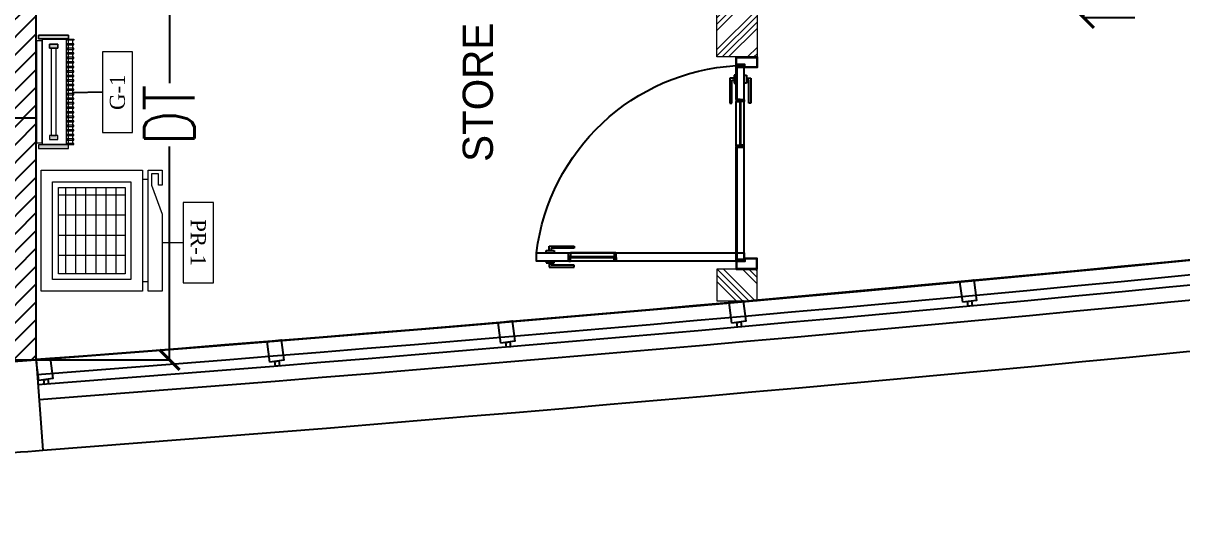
# Model space of a CAD drawing. Header units: millimetres. Extents: x -774950 to -670403, y -1165325 to -1109738.
# Drawn here: x -689968 to -684219, y -1163151 to -1160696 of the extents above; entities that cross this region are included whole.
import ezdxf

# ---------------------------------------------------------------- set-up
doc = ezdxf.new("R2010")
doc.units = ezdxf.units.MM
doc.header["$LTSCALE"] = 3000
doc.header["$MEASUREMENT"] = 0
doc.header["$PDMODE"] = 35
doc.header["$PDSIZE"] = -100
doc.layers.get('0').update_dxf_attribs({"linetype": 'CONTINUOUS'})
doc.layers.get('DEFPOINTS').update_dxf_attribs({"linetype": 'CONTINUOUS'})
for name, color, linetype, lineweight in [('150 mm WALL', 134, 'CONTINUOUS', 25), ('A-WALL', 26, 'CONTINUOUS', 25), ('AR_01_WALL', 134, 'CONTINUOUS', 20), ('KIT.EQUIP', 7, 'CONTINUOUS', 0), ('TOA_DOOR', 7, 'CONTINUOUS', 25)]:
    doc.layers.add(name, color=color, linetype=linetype, lineweight=lineweight)
for name, color, linetype in [('CORE-COLUMN', 250, 'CONTINUOUS'), ('GFRAME', 7, 'CONTINUOUS'), ('HATCH', 8, 'CONTINUOUS'), ('ROOM TEXT', 3, 'CONTINUOUS'), ('SLABLINE', 3, 'CONTINUOUS'), ('str_col_hatch', 8, 'CONTINUOUS'), ('TOA-WALL-DADO TILE', 136, 'CONTINUOUS'), ('WALL', 16, 'CONTINUOUS'), ('WIN', 5, 'CONTINUOUS')]:
    doc.layers.add(name, color=color, linetype=linetype)
doc.styles.add('01_INTERIOR LAYOUT$0$Standard', font='calibril.ttf')
doc.styles.add('CENTURY GOTHIC', font='GOTHIC.TTF')
doc.styles.get("Standard").update_dxf_attribs({"font": 'simplex.shx', "width": 0.75})
doc.dimstyles.new('DIM @ 150', dxfattribs={"dimtxt": 250, "dimasz": 100, "dimexe": 1, "dimexo": 0, "dimgap": 0.5, "dimtad": 0, "dimdec": 0, "dimzin": 0, "dimdsep": 46, "dimtxsty": 'Standard', "dimblk": 'ARCHTICK', "dimcen": -2, "dimclrd": 8, "dimclre": 8, "dimclrt": 256, "dimadec": 0, "dimazin": 0, "dimtfac": 1, "dimtdec": 0, "dimtofl": 0, "dimtmove": 0, "dimatfit": 3, "dimldrblk": 'OPEN90', "dimfxl": 0, "dimtolj": 1, "dimtzin": 0, "dimlwd": -1, "dimlwe": -1, "dimarcsym": 0})
pattern_1 = [(135, (951725.34, 6184.83), (-94.29269, -94.29269), []), (135, (951725.34, 6216.26), (-94.29269, -94.29269), []), (135, (951725.34, 6247.69), (-94.29269, -94.29269), []), (135, (951725.34, 6279.12), (-94.29269, -94.29269), [])]

# ---------------------------------------------------------------- blocks, each defined once
blk = doc.blocks.new('A$C59D712C3')
at = {"color": 1}
for points in [[(54.8, 128.2), (52.9, 104.2), (33, 105.8), (34.8, 129.7)], [(77.8, 102.3), (69.8, 0), (0, 5.5), (8, 107.8)]]:
    blk.add_lwpolyline(points, close=True, dxfattribs=at)
blk = doc.blocks.new('A$C61A16EB0')
at = {"rotation": 1.399804186124865}
blk.add_blockref('A$C59D712C3', (0.1, -1.7), dxfattribs=at)
blk = doc.blocks.new('vw layout final block')
at = {"layer": 'str_col_hatch'}
h = blk.add_hatch(dxfattribs=at)
h.set_pattern_fill('ANSI31', color=256, scale=500, angle=-1.6e-05, style=0)
h.paths.add_polyline_path([(-569636.2, -1059474), (-573186.2, -1059474), (-573186.2, -1059774), (-573086.2, -1059774), (-573086.2, -1059674), (-570936.2, -1059674), (-570936.2, -1061599), (-570736.2, -1061599), (-570736.2, -1059674), (-569836.2, -1059674), (-569836.2, -1064174), (-570736.2, -1064174), (-570736.2, -1062799), (-570936.2, -1062799), (-570936.2, -1064174), (-571536.2, -1064174), (-571536.2, -1064274), (-570936.2, -1064274), (-570936.2, -1068979.6), (-570736.2, -1068979.6), (-570736.2, -1066174), (-569836.2, -1066174), (-569836.2, -1069928.7, -0.000733), (-570636.2, -1069973.8), (-570636.2, -1070174.1, 0.001932), (-568525.7, -1070050), (-568538.2, -1069850.5, -0.001006), (-569636.2, -1069917)])
h.paths.add_polyline_path([(-569836.2, -1064274), (-569836.2, -1066074), (-570736.2, -1066074), (-570736.2, -1064274)], flags=16)
h.paths.add_polyline_path([(-576386.2, -1060874), (-576486.2, -1060874), (-576586.2, -1060874), (-576586.2, -1062274), (-579836.2, -1062274), (-579836.2, -1062374), (-575986.2, -1062374), (-575986.2, -1062274), (-576386.2, -1062274)])
h.paths.add_polyline_path([(-576386.2, -1059474), (-579836.2, -1059474), (-579836.2, -1059674), (-576586.2, -1059674), (-576586.2, -1059774), (-576386.2, -1059774)])
h.paths.add_polyline_path([(-564936.2, -1059474), (-567836.2, -1059474), (-567836.2, -1060374), (-567636.2, -1060374), (-567636.2, -1059665.7), (-565136.2, -1059665.7), (-565136.2, -1061599), (-564936.2, -1061599)])
h.paths.add_polyline_path([(-564936.2, -1062799), (-565136.2, -1062799), (-565136.2, -1068601.4), (-564936.2, -1068601.4)])
h.paths.add_polyline_path([(-570098.9, -1065889.6), (-570098.8, -1064439.6), (-570548.8, -1064439.6), (-570548.9, -1065889.6)], flags=8)
h = blk.add_hatch(dxfattribs=at)
h.set_pattern_fill('ANSI31', color=256, scale=500, angle=-0.00002, style=0)
h.set_pattern_definition([(44.999984, (-222171.614, -695318.36), (-44.1941616, 44.194186), [])])
h.paths.add_polyline_path([(-564936.2, -1068601.4), (-565236.2, -1068601.4), (-565236.2, -1069801.4), (-564936.2, -1069801.4)])
at = {"layer": 'A-WALL'}
for p, q in [((-564936.2, -1068601.4), (-564936.2, -1062799)), ((-564936.2, -1068601.4), (-564936.2, -1062799)), ((-564936.2, -1068601.4), (-564936.2, -1062799)), ((-564936.2, -1069801.4), (-564902.2, -1070250.1))]:
    blk.add_line(p, q, dxfattribs=at)
blk.add_arc((-585636.2, -796985.6), 273600, 256.481418, 278.37288, dxfattribs=at)
at = {"layer": 'CORE-COLUMN'}
blk.add_lwpolyline([(-565236.2, -1068601.4), (-565236.2, -1069801.4), (-564936.2, -1069801.4), (-564936.2, -1068601.4)], close=True, dxfattribs=at)
blk.add_lwpolyline([(-565236.2, -1068601.4), (-565236.2, -1069801.4), (-564936.2, -1069801.4), (-564936.2, -1068601.4)], close=True, dxfattribs=at)
blk.add_lwpolyline([(-565236.2, -1068601.4), (-565236.2, -1069801.4), (-564936.2, -1069801.4), (-564936.2, -1068601.4)], close=True, dxfattribs=at)
at = {"layer": 'SLABLINE'}
blk.add_arc((-585636.2, -796985.6), 274050, 274.339008, 277.486943, dxfattribs=at)
at = {"layer": 'WALL'}
blk.add_arc((-585636.2, -796985.6), 274050, 274.088124, 274.339008, dxfattribs=at)
at = {"layer": 'WIN'}
for radius, start, end in [(273397.5, 274.336773, 277.486986), (273472.5, 274.336729, 277.483946), (273522.5, 274.33673, 277.483944), (273597.5, 274.33673, 277.483941)]:
    blk.add_arc((-585610.2, -797183.9), radius, start, end, dxfattribs=at)
at = {"layer": 'GFRAME', "linetype": 'Continuous', "rotation": 190.5647395609811}
for p in [(-560283.3, -1069400.6), (-561428.6, -1069504.6), (-562575, -1069603.9), (-563721.1, -1069698.2), (-564867.5, -1069788.6)]:
    blk.add_blockref('A$C61A16EB0', p, dxfattribs=at)
blk = doc.blocks.new('A$C3A863514')
at = {"layer": 'TOA_DOOR', "color": 8, "ltscale": 3}
for p, q in [((-92, 1044.7), (-92, 1005)), ((-82.6, 1044.7), (-92, 1044.7)), ((-40, 1044.7), (-30.6, 1044.7)), ((-30.6, 1044.7), (-30.6, 1005)), ((-113, 1029.6), (-113, 906.7)), ((-92, 1029.6), (-113, 1029.6)), ((-103.6, 1020.1), (-92, 1020.1)), ((-103.6, 906.7), (-103.6, 1020.1)), ((-92, 1029.6), (-92, 1020.1)), ((-92, 1005), (-82.6, 1005)), ((-30.6, 1005), (-40, 1005)), ((-30.6, 1029.6), (-30.6, 1020.1)), ((-30.6, 1029.6), (-9.6, 1029.6)), ((-19, 1020.1), (-30.6, 1020.1)), ((-19, 906.7), (-19, 1020.1)), ((-9.6, 1029.6), (-9.6, 906.7)), ((-40, 934.5), (-81, 934.5)), ((-81, 708), (-81, 924.6)), ((-62.9, 934.5), (-62.9, 708)), ((-58.1, 934.5), (-58.1, 708)), ((-40, 708), (-40, 924.6)), ((-113, 906.7), (-103.6, 906.7)), ((-9.6, 906.7), (-19, 906.7)), ((-40, 698.2), (-81, 698.2))]:
    blk.add_line(p, q, dxfattribs=at)
at = {"layer": 'TOA_DOOR', "ltscale": 3}
for p, q in [((-944.9, 135.5), (-822, 135.5)), ((-944.9, 114.5), (-944.9, 135.5)), ((-935.4, 126), (-935.4, 114.5)), ((-822, 126), (-935.4, 126)), ((-822, 135.5), (-822, 126)), ((-960, 114.5), (-920.3, 114.5)), ((-960, 105), (-960, 114.5)), ((-960, 62.5), (-960, 53)), ((-944.9, 114.5), (-935.4, 114.5)), ((-920.3, 114.5), (-920.3, 105)), ((-920.3, 53), (-920.3, 62.5)), ((-840, 105), (-840, 64)), ((-613.6, 105), (-830.2, 105)), ((-613.6, 64), (-830.2, 64)), ((-603.7, 105), (-603.7, 64)), ((-960, 53), (-920.3, 53)), ((-944.9, 53), (-935.4, 53)), ((-944.9, 53), (-944.9, 32)), ((-944.9, 32), (-822, 32)), ((-935.4, 41.4), (-935.4, 53)), ((-822, 41.4), (-935.4, 41.4)), ((-822, 32), (-822, 41.4))]:
    blk.add_line(p, q, dxfattribs=at)
at = {"layer": 'TOA_DOOR', "color": 5, "ltscale": 3}
for p, q in [((-840, 86.9), (-613.6, 86.9)), ((-840, 82.2), (-613.6, 82.2))]:
    blk.add_line(p, q, dxfattribs=at)
at = {"layer": 'TOA_DOOR', "color": 8, "ltscale": 3}
blk.add_lwpolyline([(-39.9, 64), (-40, 1092), (-81, 1092), (-80.9, 64)], close=True, dxfattribs=at)
for points in [[(-78.5, 934.5), (-78.5, 932), (-81, 932), (-81, 924.6), (-62.9, 924.6), (-62.9, 934.5), (-78.5, 934.5)], [(-42.5, 934.5), (-42.5, 932), (-40, 932), (-40, 924.6), (-58.1, 924.6), (-58.1, 934.5), (-42.5, 934.5)], [(-78.5, 698.2), (-78.5, 700.7), (-81, 700.7), (-81, 708), (-62.9, 708), (-62.9, 698.2), (-78.5, 698.2)], [(-42.5, 698.2), (-42.5, 700.7), (-40, 700.7), (-40, 708), (-58.1, 708), (-58.1, 698.2), (-42.5, 698.2)]]:
    blk.add_lwpolyline(points, dxfattribs=at)
at = {"layer": 'TOA_DOOR', "ltscale": 3}
for points in [[(-1050, 0), (-1050, 0), (-997.5, 0), (-997.5, 64), (-1010.1, 64), (-1010.1, 105), (-1050, 105), (-1050, 0)], [(-1047.6, 3.1), (-1047.6, 2.4), (-999.9, 2.4), (-999.9, 61.7), (-1012.5, 61.7), (-1012.5, 102.6), (-1047.6, 102.6), (-1047.6, 2.4)], [(-840, 105), (-1007.3, 105), (-1007.3, 101.8), (-840, 101.8)], [(-840, 64), (-1007.3, 64), (-1007.3, 67.2), (-840, 67.2)], [(-840, 101.8), (-999.4, 101.8), (-999.4, 67.2), (-840, 67.2)], [(-840, 102.5), (-837.5, 102.5), (-837.5, 105), (-830.2, 105), (-830.2, 86.9), (-840, 86.9), (-840, 102.5)], [(-840, 66.5), (-837.5, 66.5), (-837.5, 64), (-830.2, 64), (-830.2, 82.2), (-840, 82.2), (-840, 66.5)], [(-603.7, 102.5), (-606.2, 102.5), (-606.2, 105), (-613.6, 105), (-613.6, 86.9), (-603.7, 86.9), (-603.7, 102.5)], [(-603.7, 66.5), (-606.2, 66.5), (-606.2, 64), (-613.6, 64), (-613.6, 82.2), (-603.7, 82.2), (-603.7, 66.5)], [(-39.9, 105), (-603.7, 105)], [(-603.7, 101.8), (-39.9, 101.8), (-39.9, 105)], [(-47.8, 101.8), (-603.7, 101.8)], [(-603.7, 67.2), (-47.8, 67.2), (-47.8, 101.8)], [(-39.9, 67.2), (-39.9, 64), (-603.7, 64)], [(-603.7, 67.2), (-39.9, 67.2)], [(0, 0), (0, 0), (-52.5, 0), (-52.5, 64), (-39.9, 64), (-39.9, 105), (0, 105), (0, 0)], [(-2.4, 3.1), (-2.4, 2.4), (-50.1, 2.4), (-50.1, 61.7), (-37.5, 61.7), (-37.5, 102.6), (-2.4, 102.6), (-2.4, 2.4)]]:
    blk.add_lwpolyline(points, dxfattribs=at)
for points in [[(-1007.3, 101.8), (-999.4, 101.8), (-999.4, 67.2), (-1007.3, 67.2)], [(-39.9, 101.8), (-47.8, 101.8), (-47.8, 67.2), (-39.9, 67.2)]]:
    blk.add_lwpolyline(points, close=True, dxfattribs=at)
at = {"layer": 'TOA_DOOR', "color": 8, "ltscale": 3}
blk.add_arc((47.2, 43.5), 1056.3, 96.9725, 176.66066, dxfattribs=at)
at = {"layer": 'TOA_DOOR', "ltscale": 3}
for centre, radius, start, end in [((-850.4, 98.5), 15.6, 311.97465, 17.09535), ((-857.7, 96.8), 20.3, 330.67981, 14.7641), ((-845.4, 100), 14.2, 292.47405, 7.50673), ((-841.2, 99.3), 12.5, 275.68823, 327.98283), ((-850.4, 70.6), 15.6, 342.90465, 48.02535), ((-857.7, 72.2), 20.3, 345.2359, 29.32019), ((-845.4, 69), 14.2, 352.49327, 67.52595), ((-841.2, 69.8), 12.5, 32.01717, 84.31177), ((-834.4, 95.7), 5.19, 207.9347, 287.08974), ((-834.4, 73.4), 5.19, 72.91026, 152.0653), ((-833.7, 100.1), 5.81, 208.01115, 296.81028), ((-833.7, 68.9), 5.81, 63.18972, 151.98885), ((-832.8, 106.2), 8, 222.53973, 287.36657), ((-832.8, 62.8), 8, 72.63343, 137.46027), ((-611, 106.2), 8, 252.63343, 317.46027), ((-611, 62.8), 8, 42.53973, 107.36657), ((-602.5, 99.3), 12.5, 212.01717, 264.31177), ((-602.5, 69.8), 12.5, 95.68823, 147.98283), ((-610.1, 100.1), 5.81, 243.18972, 331.98885), ((-610.1, 68.9), 5.81, 28.01115, 116.81028), ((-598.3, 100), 14.2, 172.49327, 247.52595), ((-598.3, 69), 14.2, 112.47405, 187.50673), ((-609.4, 95.7), 5.19, 252.91026, 332.0653), ((-609.4, 73.4), 5.19, 27.9347, 107.08974), ((-593.3, 98.5), 15.6, 162.90465, 228.02535), ((-593.3, 70.6), 15.6, 131.97465, 197.09535), ((-586, 96.8), 20.3, 165.2359, 209.32019), ((-586, 72.2), 20.3, 150.67981, 194.7641)]:
    blk.add_arc(centre, radius, start, end, dxfattribs=at)
blk = doc.blocks.new('*U222')
at = {"layer": 'AR_01_WALL'}
h = blk.add_hatch(dxfattribs=at)
h.set_pattern_fill('ANSI34', color=8, scale=7, angle=90)
h.set_pattern_definition(pattern_1)
h.paths.add_polyline_path([(284136.8, 139951.4), (284293.6, 139951.4), (284293.6, 139751.4), (284136.8, 139751.4)])
blk.add_lwpolyline([(284136.8, 139951.4), (284293.6, 139951.4), (284293.6, 139751.4), (284136.8, 139751.4), (284136.8, 139951.4)], dxfattribs=at)
blk = doc.blocks.new('KN-A-100_Interior Layout Plan$0$FLY')
h = blk.add_hatch(color=8)
h.paths.add_polyline_path([(-594.1, -134.6), (-575.9, -134.6), (-575.9, 14.4), (-594.1, 14.4)])
h.paths.add_polyline_path([(-549.3, -81.4), (-530.3, -81.4), (-530.3, -73.1), (-530.3, -47.3), (-530.3, -39.4), (-549.3, -39.4)])
h.paths.add_polyline_path([(-95.7, -81.4), (-76.7, -81.4), (-76.7, -39.4), (-95.7, -39.4), (-95.7, -47.3), (-95.7, -73.1)])
h.paths.add_polyline_path([(-50.1, -134.6), (-31.9, -134.6), (-31.9, 14.4), (-50.1, 14.4)])
at = {"color": 8}
blk.add_line((-53.1, -3), (-572.9, -3), dxfattribs=at)
at = {"color": 5}
for p, q in [((-50.1, -132.5), (-575.9, -132.5)), ((-574.8, -155), (-51.2, -155))]:
    blk.add_line(p, q, dxfattribs=at)
at = {"color": 8}
for points in [[(-594.1, -134.6), (-575.9, -134.6), (-575.9, 14.4), (-594.1, 14.4)], [(-594.1, -134.6), (-575.9, -134.6), (-575.9, 14.4), (-594.1, 14.4)], [(-31.9, -134.6), (-50.1, -134.6), (-50.1, 14.4), (-31.9, 14.4)], [(-50.1, -134.6), (-31.9, -134.6), (-31.9, 14.4), (-50.1, 14.4)], [(-572.9, -124), (-53.1, -124), (-53.1, -3), (-572.9, -3)]]:
    blk.add_lwpolyline(points, close=True, dxfattribs=at)
at = {"color": 5}
for points in [[(-566.9, -3), (-60.4, -3), (-60.4, 25), (-566.9, 25)], [(-549.3, -81.4), (-530.3, -81.4), (-530.3, -39.4), (-549.3, -39.4)], [(-549.3, -81.4), (-530.3, -81.4), (-530.3, -39.4), (-549.3, -39.4)], [(-530.3, -73.1), (-95.7, -73.1), (-95.7, -47.3), (-530.3, -47.3)], [(-76.7, -81.4), (-95.7, -81.4), (-95.7, -39.4), (-76.7, -39.4)], [(-95.7, -81.4), (-76.7, -81.4), (-76.7, -39.4), (-95.7, -39.4)], [(-569.1, -126.7), (-574.8, -126.7), (-574.8, -160.8), (-569.1, -160.8)], [(-546.6, -126.7), (-552.3, -126.7), (-552.3, -160.8), (-546.6, -160.8)], [(-524.1, -126.7), (-529.8, -126.7), (-529.8, -160.8), (-524.1, -160.8)], [(-501.6, -126.7), (-507.3, -126.7), (-507.3, -160.8), (-501.6, -160.8)], [(-479.1, -126.7), (-484.8, -126.7), (-484.8, -160.8), (-479.1, -160.8)], [(-456.6, -126.7), (-462.3, -126.7), (-462.3, -160.8), (-456.6, -160.8)], [(-434.1, -126.7), (-439.8, -126.7), (-439.8, -160.8), (-434.1, -160.8)], [(-411.6, -126.7), (-417.3, -126.7), (-417.3, -160.8), (-411.6, -160.8)], [(-389.1, -126.7), (-394.8, -126.7), (-394.8, -160.8), (-389.1, -160.8)], [(-366.6, -126.7), (-372.3, -126.7), (-372.3, -160.8), (-366.6, -160.8)], [(-344.1, -126.7), (-349.8, -126.7), (-349.8, -160.8), (-344.1, -160.8)], [(-321.6, -126.7), (-327.3, -126.7), (-327.3, -160.8), (-321.6, -160.8)], [(-299.1, -126.7), (-304.8, -126.7), (-304.8, -160.8), (-299.1, -160.8)], [(-276.6, -126.7), (-282.3, -126.7), (-282.3, -160.8), (-276.6, -160.8)], [(-254.1, -126.7), (-259.8, -126.7), (-259.8, -160.8), (-254.1, -160.8)], [(-231.6, -126.7), (-237.3, -126.7), (-237.3, -160.8), (-231.6, -160.8)], [(-209.1, -126.7), (-214.8, -126.7), (-214.8, -160.8), (-209.1, -160.8)], [(-186.6, -126.7), (-192.3, -126.7), (-192.3, -160.8), (-186.6, -160.8)], [(-164.1, -126.7), (-169.8, -126.7), (-169.8, -160.8), (-164.1, -160.8)], [(-141.6, -126.7), (-147.3, -126.7), (-147.3, -160.8), (-141.6, -160.8)], [(-119.1, -126.7), (-124.8, -126.7), (-124.8, -160.8), (-119.1, -160.8)], [(-96.6, -126.7), (-102.3, -126.7), (-102.3, -160.8), (-96.6, -160.8)], [(-74.1, -126.7), (-79.8, -126.7), (-79.8, -160.8), (-74.1, -160.8)], [(-56.9, -126.7), (-51.2, -126.7), (-51.2, -160.8), (-56.9, -160.8)]]:
    blk.add_lwpolyline(points, close=True, dxfattribs=at)
blk = doc.blocks.new('*U223')
at = {"layer": 'AR_01_WALL'}
h = blk.add_hatch(dxfattribs=at)
h.set_pattern_fill('ANSI34', color=8, scale=7, angle=90)
h.set_pattern_definition(pattern_1)
h.paths.add_polyline_path([(284136.8, 139951.4), (285060.9, 139951.4), (285060.9, 139751.4), (284136.8, 139751.4)])
blk.add_lwpolyline([(284136.8, 139951.4), (285060.9, 139951.4), (285060.9, 139751.4), (284136.8, 139751.4), (284136.8, 139951.4)], dxfattribs=at)
blk = doc.blocks.new('_ArchTick')
at = {"color": 0, "linetype": 'ByBlock', "const_width": 0.15}
blk.add_lwpolyline([(-0.5, -0.5), (0.5, 0.5)], dxfattribs=at)
blk = doc.blocks.new('*D468')
at = {"layer": 'DEFPOINTS', "color": 0, "transparency": 16777216}
for p in [(-684456.2, -1152044.3, 0), (-684705.1, -1160669.7), (-684451.9, -1160669.7, 0)]:
    blk.add_point(p, dxfattribs=at)
at = {"layer": 'TOA-WALL-DADO TILE', "color": 8, "transparency": 16777216}
for p, q in [((-684456.2, -1152044.3), (-684706.1, -1152044.3)), ((-684705.1, -1152044.3), (-684705.1, -1156774.6)), ((-684705.1, -1160669.7), (-684705.1, -1157088.1)), ((-684451.9, -1160669.7), (-684706.1, -1160669.7))]:
    blk.add_line(p, q, dxfattribs=at)
at = {"layer": 'TOA-WALL-DADO TILE', "color": 8, "transparency": 16777216, "xscale": 100, "yscale": 100, "zscale": 100}
for p, rotation in [((-684705.1, -1152044.3), 90), ((-684705.1, -1160669.7), 270)]:
    blk.add_blockref('_ArchTick', p, dxfattribs=dict(at, rotation=rotation))
at = {"layer": 'TOA-WALL-DADO TILE', "transparency": 16777216, "insert": (-684705.1, -1156931.3), "char_height": 250, "attachment_point": 5, "rotation": 90}
blk.add_mtext('\\A1;DT', dxfattribs=at)
blk = doc.blocks.new('_Open90')
at = {"color": 0, "linetype": 'ByBlock'}
for p, q in [((0, 0), (-1, 0)), ((-0.5, 0.5), (0, 0)), ((0, 0), (-0.5, -0.5))]:
    blk.add_line(p, q, dxfattribs=at)
blk = doc.blocks.new('*D471')
at = {"layer": 'DEFPOINTS', "color": 0, "transparency": 16777216}
for p in [(-689904.1, -1159935.7), (-689904.1, -1162367.1, 0), (-689242.7, -1162367.1)]:
    blk.add_point(p, dxfattribs=at)
at = {"layer": 'TOA-WALL-DADO TILE', "color": 8, "transparency": 16777216}
for p, q in [((-689904.1, -1159935.7), (-689241.7, -1159935.7)), ((-689242.7, -1159935.7), (-689242.7, -1160994.6)), ((-689242.7, -1162367.1), (-689242.7, -1161308.1)), ((-689904.1, -1162367.1), (-689241.7, -1162367.1))]:
    blk.add_line(p, q, dxfattribs=at)
at = {"layer": 'TOA-WALL-DADO TILE', "color": 8, "transparency": 16777216, "xscale": 100, "yscale": 100, "zscale": 100}
for p, rotation in [((-689242.7, -1159935.7), 90), ((-689242.7, -1162367.1), 270)]:
    blk.add_blockref('_ArchTick', p, dxfattribs=dict(at, rotation=rotation))
at = {"layer": 'TOA-WALL-DADO TILE', "transparency": 16777216, "insert": (-689242.7, -1161151.4), "char_height": 250, "attachment_point": 5, "rotation": 90}
blk.add_mtext('\\A1;DT', dxfattribs=at)

msp = doc.modelspace()

# ---------------------------------------------------------------- hatches: boundary and pattern name
at = {"layer": 'KIT.EQUIP', "ltscale": 0.5}
h = msp.add_hatch(dxfattribs=at)
h.set_pattern_fill('BRICK_STBOND', color=251, scale=50, angle=450, style=0)
h.set_pattern_definition([(90, (-577856.843, -1091747.957), (50, 8e-08), []), (360, (-577856.84, -1091747.96), (2e-07, -100), [])])
h.paths.add_polyline_path([(-689463.1, -1161512), (-689793.7, -1161512), (-689793.7, -1161939.9), (-689463.1, -1161939.9)])

# ---------------------------------------------------------------- linework, layer by layer
at = {"layer": 'HATCH', "color": 1, "linetype": 'Continuous'}
msp.add_line((-689575.4, -1161038.8, 0), (-689722.4, -1161041.3, 0), dxfattribs=at)
at = {"layer": 'KIT.EQUIP'}
for p, q in [((-689348.3, -1161471.9), (-689377, -1161471.9)), ((-689348.3, -1161980.1), (-689377, -1161980.1))]:
    msp.add_line(p, q, dxfattribs=at)
at = {"layer": 'KIT.EQUIP', "color": 1}
msp.add_line((-689174.2, -1161785.6), (-689279.5, -1161785.6), dxfattribs=at)
at = {"layer": 'KIT.EQUIP', "color": 1, "elevation": 0}
msp.add_lwpolyline([(-689425.4, -1161238.8), (-689425.4, -1160838.8), (-689575.4, -1160838.8), (-689575.4, -1161238.8)], close=True, dxfattribs=at)
at = {"layer": 'KIT.EQUIP'}
for points in [[(-689377, -1161426), (-689377, -1162026), (-689879.8, -1162026), (-689879.8, -1161426)], [(-689434.4, -1161483.3), (-689434.4, -1161968.6), (-689822.4, -1161968.6), (-689822.4, -1161483.3)], [(-689463.1, -1161512), (-689463.1, -1161939.9), (-689793.7, -1161939.9), (-689793.7, -1161512)]]:
    msp.add_lwpolyline(points, close=True, dxfattribs=at)
msp.add_lwpolyline([(-689279.5, -1161500.6), (-689296.7, -1161500.6), (-689296.7, -1161443.2), (-689331.1, -1161443.2), (-689331.1, -1161500.6), (-689279.5, -1161644.6), (-689279.5, -1162026), (-689348.3, -1162026), (-689348.3, -1161426), (-689279.5, -1161426), (-689279.5, -1161500.6)], dxfattribs=at)
at = {"layer": 'KIT.EQUIP', "color": 1}
msp.add_lwpolyline([(-689174.2, -1161585.6), (-689174.2, -1161985.6), (-689024.2, -1161985.6), (-689024.2, -1161585.6)], close=True, dxfattribs=at)

# ---------------------------------------------------------------- block references
at = {"layer": '150 mm WALL', "lineweight": 25, "rotation": 90.00000000000001}
msp.add_blockref('*U223', (-546574.5, -1445000.6, 0), dxfattribs=at)
at = {"layer": '150 mm WALL', "lineweight": 25, "xscale": -1, "rotation": 90}
msp.add_blockref('*U222', (-546574.5, -877779.8, 0), dxfattribs=at)
at = {"layer": 'A-WALL', "linetype": 'Continuous'}
msp.add_blockref('vw layout final block', (-124968, -92565.7, 0), dxfattribs=at)
at = {"layer": 'KIT.EQUIP', "rotation": 90}
msp.add_blockref('KN-A-100_Interior Layout Plan$0$FLY', (-689877.4, -1160723.8), dxfattribs=at)
at = {"layer": 'TOA_DOOR', "ltscale": 3, "xscale": -1.002583052446346, "yscale": 1.002583052446346, "zscale": 1.002583052446346, "rotation": 90}
msp.add_blockref('A$C3A863514', (-686325.9, -1161916.6, 0), dxfattribs=at)

# ---------------------------------------------------------------- texts
at = {"layer": 'KIT.EQUIP', "char_height": 75, "attachment_point": 5, "style": '01_INTERIOR LAYOUT$0$Standard'}
for s, insert, rotation in [('{\\fTimes New Roman|b0|i0|c0|p18;G-1}', (-689500.4, -1161038.8, 0), 90), ('{\\fTimes New Roman|b0|i0|c0|p18;PR-1}', (-689099.2, -1161785.6), 270)]:
    msp.add_mtext(s, dxfattribs=dict(at, insert=insert, rotation=rotation))
at = {"layer": 'ROOM TEXT', "color": 18, "linetype": 'Continuous', "true_color": 0x000000, "insert": (-687787.7, -1161384.6, 0), "char_height": 150, "width": 607.006, "attachment_point": 1, "rotation": 90, "style": 'CENTURY GOTHIC'}
msp.add_mtext('STORE', dxfattribs=at)

# ---------------------------------------------------------------- dimensions: what is measured, and where the dimension line sits
at = {"layer": 'TOA-WALL-DADO TILE'}
dim = msp.add_linear_dim(base=(-684705.1, -1160669.7, 0), p1=(-684456.2, -1152044.3), p2=(-684451.9, -1160669.7, 0), angle=90, text='DT', dimstyle='DIM @ 150', dxfattribs=at)
dim.commit()
dim.dimension.update_dxf_attribs({"geometry": '*D468', "text_midpoint": (-684705.1, -1156931.3, 0), "dimtype": 160})
dim = msp.add_linear_dim(base=(-689242.7, -1162367.1), p1=(-689904.1, -1159935.7), p2=(-689904.1, -1162367.1, 0), angle=90, text='DT', dimstyle='DIM @ 150', dxfattribs=at)
dim.commit()
dim.dimension.update_dxf_attribs({"geometry": '*D471', "text_midpoint": (-689242.7, -1161151.4)})

doc.saveas('drawing.dxf')
